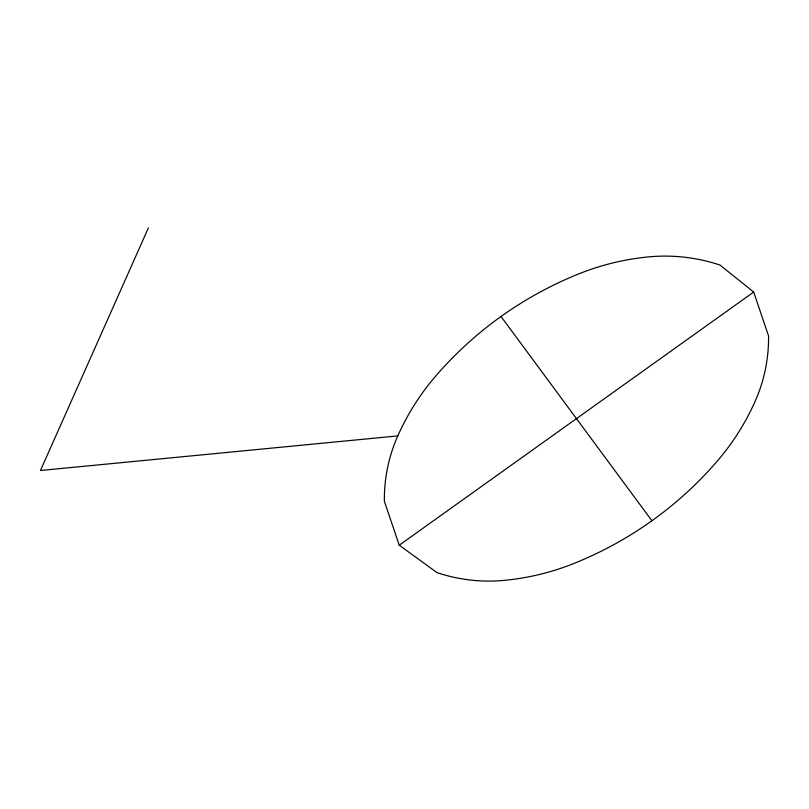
<?xml version="1.0" encoding="UTF-8"?>
<svg xmlns="http://www.w3.org/2000/svg" width="809" height="809" viewBox="0 0 809 809"><rect width="100%" height="100%" fill="white"/><g stroke="black" fill="none" stroke-linecap="round" stroke-linejoin="round"><path stroke-width="1.21" d="M148.381 227.916L40.45 470.494L397.795 435.909A252.448 247.726 24.7 0 1 436.031 375.7A381.383 374.243 24.7 0 1 578.354 274.049A252.448 247.726 24.7 0 1 648.424 256.908A171.154 167.959 24.7 0 1 720 265.059L753.685 292.049L768.55 335.937A161.193 158.17 24.7 0 1 755.131 401.335A252.448 247.726 24.7 0 1 716.895 461.555A381.383 374.243 24.7 0 1 574.572 563.206A252.448 247.726 24.7 0 1 504.503 580.346A161.193 158.17 24.7 0 1 437.103 572.671L399.242 545.205L384.376 501.317A161.193 158.17 24.7 0 1 397.795 435.909M399.242 545.205L753.685 292.049M501.004 316.501L651.923 520.753"/></g></svg>
